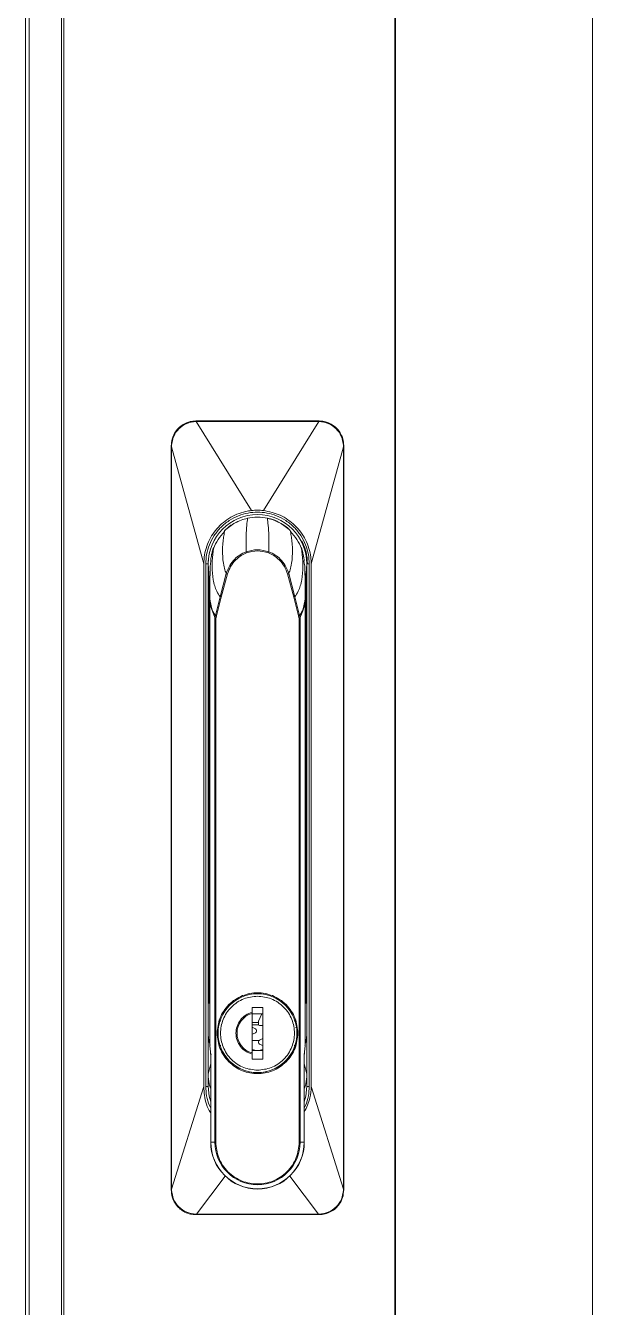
# Model space of a CAD drawing. Header units: millimetres. Extents: x 0 to 62, y -17 to 201.
# Drawn here: x 1.5 to 13, y 91.65 to 117.65 of the extents above; entities that cross this region are included whole.
import ezdxf

# ---------------------------------------------------------------- set-up
doc = ezdxf.new("R2010")
doc.units = ezdxf.units.MM

msp = doc.modelspace()

# ---------------------------------------------------------------- linework, layer by layer
at = {"color": 0, "lineweight": 18}
for p, q in [((1.5, 6.83), (1.5, 200.57)), ((1.569, 200.57), (1.569, 6.83)), ((2.226, 6.83), (2.226, 200.57)), ((2.277, 200.57), (2.277, 6.83)), ((8.992, 6.83), (8.992, 144.1)), ((9.008, 144.1), (9.008, 6.83)), ((13, 144.1), (13, 6.83)), ((4.963, 109.631), (4.955, 109.631)), ((4.955, 109.631), (4.963, 109.631)), ((4.955, 109.617), (4.963, 109.617)), ((4.963, 109.631), (4.963, 109.617)), ((4.963, 109.631), (7.447, 109.631)), ((6.084, 107.814), (4.963, 109.617)), ((4.963, 109.617), (7.447, 109.617)), ((7.447, 109.617), (6.326, 107.814)), ((7.447, 109.631), (7.455, 109.631)), ((7.447, 109.617), (7.455, 109.617)), ((4.455, 109.109), (4.455, 109.131)), ((4.455, 109.109), (4.461, 109.109)), ((4.455, 94.05), (4.455, 109.109)), ((4.461, 109.109), (4.462, 109.131)), ((4.461, 109.109), (5.115, 106.731)), ((4.461, 94.05), (4.461, 109.109)), ((7.949, 109.109), (7.295, 106.731)), ((7.949, 109.109), (7.948, 109.131)), ((7.949, 109.109), (7.949, 94.05)), ((7.955, 109.109), (7.949, 109.109)), ((7.955, 109.131), (7.955, 109.109)), ((7.955, 109.109), (7.955, 94.05)), ((5.807, 107.594), (5.772, 107.573)), ((6.639, 107.572), (6.603, 107.593)), ((5.115, 96.131), (5.115, 106.731)), ((5.155, 96.131), (5.155, 106.731)), ((5.155, 106.731), (5.205, 106.731)), ((5.205, 96.131), (5.205, 106.731)), ((5.205, 106.731), (5.225, 106.449)), ((7.155, 106.731), (7.144, 106.793)), ((7.155, 106.731), (7.155, 106.731)), ((7.158, 106.706), (7.155, 106.731)), ((7.185, 106.449), (7.205, 106.731)), ((7.205, 106.731), (7.205, 96.131)), ((7.205, 106.731), (7.255, 106.731)), ((7.255, 106.731), (7.255, 96.131)), ((7.295, 106.731), (7.295, 96.131)), ((5.225, 106.449), (5.225, 97.841)), ((5.57, 106.534), (5.448, 106.064)), ((5.47, 106.058), (5.595, 106.527)), ((6.815, 106.527), (6.939, 106.058)), ((6.962, 106.064), (6.84, 106.534)), ((7.17, 106.416), (7.185, 106.449)), ((7.185, 97.841), (7.185, 106.449)), ((5.235, 105.933), (5.235, 105.922)), ((5.235, 105.931), (5.235, 97.037)), ((5.235, 105.922), (5.34, 105.648)), ((5.235, 105.922), (5.237, 105.912)), ((5.237, 105.912), (5.338, 105.643)), ((5.237, 97.08), (5.237, 105.912)), ((5.448, 106.064), (5.35, 105.685)), ((5.374, 105.679), (5.47, 106.058)), ((6.939, 106.058), (7.036, 105.679)), ((7.06, 105.685), (6.962, 106.064)), ((7.173, 105.912), (7.072, 105.643)), ((7.173, 105.912), (7.174, 105.922)), ((7.173, 97.08), (7.173, 105.912)), ((7.174, 105.922), (7.175, 105.933)), ((7.175, 97.037), (7.175, 105.931)), ((5.338, 105.643), (5.34, 105.648)), ((5.34, 105.648), (5.35, 105.685)), ((5.34, 105.617), (5.34, 95.001)), ((5.358, 105.617), (5.34, 105.617)), ((5.358, 105.617), (5.374, 105.679)), ((5.358, 95.001), (5.358, 105.617)), ((7.036, 105.679), (7.052, 105.617)), ((7.052, 105.617), (7.052, 95.001)), ((7.06, 105.685), (7.07, 105.648)), ((7.07, 105.648), (7.072, 105.643)), ((7.07, 95.001), (7.07, 105.617)), ((5.225, 97.841), (5.205, 97.841)), ((5.225, 97.841), (5.225, 97.821)), ((5.225, 97.841), (5.235, 97.841)), ((5.225, 97.821), (5.235, 97.821)), ((7.175, 97.841), (7.185, 97.841)), ((7.175, 97.821), (7.185, 97.821)), ((7.205, 97.841), (7.185, 97.841)), ((7.185, 97.821), (7.185, 97.841)), ((6.095, 97.736), (6.315, 97.736)), ((6.095, 97.634), (6.095, 97.736)), ((6.095, 97.601), (6.315, 97.601)), ((6.225, 97.453), (6.294, 97.601)), ((6.315, 97.736), (6.315, 96.686)), ((5.445, 97.461), (5.461, 97.461)), ((6.095, 97.431), (6.225, 97.431)), ((6.228, 97.381), (6.095, 97.381)), ((6.095, 97.331), (6.154, 97.307)), ((6.225, 97.391), (6.225, 97.453)), ((6.315, 97.371), (6.245, 97.371)), ((6.949, 97.461), (6.965, 97.461)), ((6.988, 97.337), (6.978, 97.326)), ((6.154, 97.214), (6.095, 97.191)), ((6.095, 97.064), (6.237, 97.064)), ((6.256, 97.077), (6.315, 97.101)), ((6.315, 96.961), (6.256, 96.984)), ((5.252, 96.831), (5.258, 96.727)), ((5.255, 96.801), (5.262, 96.781)), ((5.255, 96.781), (5.255, 95.001)), ((5.258, 95.001), (5.258, 96.727)), ((5.461, 96.961), (5.445, 96.961)), ((6.315, 96.861), (6.095, 96.861)), ((6.095, 96.686), (6.095, 96.788)), ((6.965, 96.961), (6.949, 96.961)), ((7.151, 96.727), (7.158, 96.831)), ((7.151, 95.001), (7.151, 96.727)), ((7.155, 96.749), (7.155, 96.781)), ((7.155, 95.001), (7.155, 96.749)), ((5.255, 96.6), (5.205, 96.381)), ((6.315, 96.686), (6.095, 96.686)), ((7.205, 96.381), (7.155, 96.6)), ((4.461, 94.05), (5.115, 96.131)), ((5.205, 96.131), (5.155, 96.131)), ((7.255, 96.131), (7.205, 96.131)), ((7.949, 94.05), (7.295, 96.131)), ((5.255, 95.001), (5.258, 95.001)), ((5.34, 95.001), (5.258, 95.001)), ((5.34, 95.001), (5.358, 95.001)), ((7.07, 95.001), (7.052, 95.001)), ((7.151, 95.001), (7.07, 95.001)), ((7.155, 95.001), (7.151, 95.001)), ((4.964, 93.543), (5.551, 94.312)), ((7.446, 93.543), (6.859, 94.312)), ((4.455, 94.031), (4.455, 94.05)), ((4.455, 94.05), (4.461, 94.05)), ((4.461, 94.05), (4.462, 94.03)), ((7.949, 94.05), (7.948, 94.03)), ((7.955, 94.05), (7.949, 94.05)), ((7.955, 94.05), (7.955, 94.031)), ((4.964, 93.543), (4.955, 93.543)), ((4.964, 93.531), (4.955, 93.531)), ((7.446, 93.543), (4.964, 93.543)), ((7.446, 93.531), (4.964, 93.531)), ((7.446, 93.543), (7.455, 93.543)), ((7.446, 93.531), (7.455, 93.531)), ((7.455, 93.531), (7.446, 93.531))]:
    msp.add_line(p, q, dxfattribs=at)
at = {"color": 0, "lineweight": 18, "flags": 128}
for points in [[(5.255, 95.817), (5.224, 95.936), (5.205, 96.131)], [(7.205, 96.131), (7.186, 95.936), (7.155, 95.817)]]:
    msp.add_lwpolyline(points, dxfattribs=at)
at = {"color": 0, "lineweight": 18}
msp.add_circle((6.205, 97.211), 0.8, dxfattribs=at)
for centre, radius, start, end in [((6.205, 106.731), 1, 0, 180), ((5.225, 97.801), 0.02, 90, 180), ((7.185, 97.801), 0.02, 0.0001, 90), ((6.205, 97.211), 0.415, 105.3628, 254.6372), ((6.135, 97.261), 0.05, 291.9263, 68.0737), ((6.205, 97.211), 0.8, 269.7498, 2.2577), ((6.245, 97.391), 0.02, 180, 270), ((6.205, 97.211), 0.8, 180, 269.7498), ((6.275, 97.031), 0.05, 111.9263, 248.0737), ((6.205, 97.211), 0.35, 251.6823, 288.3177), ((6.205, 95.001), 0.95, 180, 0), ((6.205, 95.001), 0.946, 180, 0), ((6.205, 95.001), 0.865, 180, 0)]:
    msp.add_arc(centre, radius, start, end, dxfattribs=at)
for centre, start_param, end_param in [((6.282, 97.021), 3.084478, 3.32439), ((6.128, 97.021), 6.100514, 6.340295)]:
    msp.add_ellipse(centre, major_axis=(1.047, 0), ratio=0.997268, start_param=start_param, end_param=end_param, dxfattribs=at)
for points, knots in [([(4.955, 109.631), (4.916, 109.628), (4.835, 109.623), (4.723, 109.579), (4.628, 109.515), (4.534, 109.414), (4.466, 109.282), (4.458, 109.174), (4.455, 109.131)], [0, 0, 0, 0, 0.150722, 0.307369, 0.455042, 0.58442, 0.836005, 1, 1, 1, 1]), ([(4.462, 109.131), (4.471, 109.195), (4.49, 109.322), (4.603, 109.482), (4.764, 109.594), (4.891, 109.61), (4.955, 109.617)], [0, 0, 0, 0, 0.250864, 0.500704, 0.750304, 1, 1, 1, 1]), ([(4.955, 109.617), (4.955, 109.619), (4.955, 109.623), (4.955, 109.627), (4.955, 109.63), (4.955, 109.631), (4.955, 109.631)], [0, 0, 0, 0, 0.261223, 0.502672, 0.740877, 1, 1, 1, 1]), ([(7.447, 109.631), (7.447, 109.631), (7.447, 109.63), (7.447, 109.627), (7.447, 109.623), (7.447, 109.619), (7.447, 109.617)], [0, 0, 0, 0, 0.243924, 0.499865, 0.755878, 1, 1, 1, 1]), ([(7.955, 109.131), (7.951, 109.178), (7.945, 109.258), (7.896, 109.376), (7.811, 109.496), (7.687, 109.582), (7.558, 109.625), (7.489, 109.629), (7.455, 109.631)], [0, 0, 0, 0, 0.181717, 0.304543, 0.485421, 0.735181, 0.870545, 1, 1, 1, 1]), ([(7.455, 109.631), (7.455, 109.631), (7.455, 109.63), (7.455, 109.627), (7.455, 109.623), (7.455, 109.619), (7.455, 109.617)], [0, 0, 0, 0, 0.259118, 0.497316, 0.738772, 1, 1, 1, 1]), ([(7.455, 109.617), (7.519, 109.61), (7.646, 109.594), (7.807, 109.482), (7.92, 109.322), (7.938, 109.195), (7.948, 109.131)], [0, 0, 0, 0, 0.249656, 0.499262, 0.749132, 1, 1, 1, 1]), ([(4.455, 109.131), (4.455, 109.131), (4.455, 109.131), (4.457, 109.131), (4.459, 109.131), (4.461, 109.131), (4.462, 109.131)], [0, 0, 0, 0, 0.241509, 0.47885, 0.733201, 1, 1, 1, 1]), ([(7.955, 109.131), (7.955, 109.131), (7.955, 109.131), (7.953, 109.131), (7.951, 109.131), (7.949, 109.131), (7.948, 109.131)], [0, 0, 0, 0, 0.247003, 0.5, 0.752997, 1, 1, 1, 1]), ([(5.115, 106.731), (5.118, 106.792), (5.127, 106.975), (5.213, 107.209), (5.382, 107.463), (5.613, 107.67), (5.882, 107.784), (6.043, 107.808), (6.084, 107.814)], [0, 0, 0, 0, 0.115044, 0.346127, 0.460247, 0.690954, 0.92232, 1, 1, 1, 1]), ([(5.155, 106.731), (5.158, 106.795), (5.165, 106.927), (5.224, 107.122), (5.321, 107.311), (5.457, 107.478), (5.625, 107.615), (5.813, 107.712), (6.009, 107.769), (6.205, 107.787), (6.401, 107.769), (6.597, 107.712), (6.785, 107.615), (6.953, 107.478), (7.089, 107.311), (7.186, 107.122), (7.245, 106.927), (7.252, 106.795), (7.255, 106.731)], [0, 0, 0, 0, 0.058258, 0.120006, 0.18432, 0.25, 0.31568, 0.379994, 0.441742, 0.5, 0.558258, 0.620006, 0.68432, 0.75, 0.81568, 0.879994, 0.941742, 1, 1, 1, 1]), ([(6.001, 107.658), (5.915, 107.633), (5.743, 107.582), (5.607, 107.466), (5.538, 107.408)], [0, 0, 0, 0, 0.5, 1, 1, 1, 1]), ([(6.001, 107.651), (6.001, 107.651), (6.001, 107.648), (5.994, 107.574), (5.978, 107.415), (5.972, 107.183), (5.972, 107.045), (5.972, 106.977)], [0, 0, 0, 0, 0.0519572, 0.1811289, 0.4459829, 0.7273258, 1, 1, 1, 1]), ([(6.084, 107.814), (6.104, 107.816), (6.134, 107.819), (6.174, 107.82), (6.199, 107.821), (6.219, 107.821), (6.249, 107.82), (6.285, 107.818), (6.315, 107.815), (6.326, 107.814)], [0, 0, 0, 0, 0.248054, 0.372046, 0.496041, 0.558031, 0.620024, 0.868066, 1, 1, 1, 1]), ([(6.326, 107.814), (6.443, 107.79), (6.619, 107.754), (6.88, 107.6), (7.058, 107.428), (7.216, 107.167), (7.287, 106.944), (7.293, 106.777), (7.295, 106.731)], [0, 0, 0, 0, 0.223591, 0.337758, 0.568488, 0.682835, 0.913147, 1, 1, 1, 1]), ([(6.408, 107.66), (6.408, 107.659), (6.408, 107.658), (6.415, 107.576), (6.432, 107.414), (6.438, 107.183), (6.438, 107.045), (6.438, 106.977)], [0, 0, 0, 0, 0.1295286, 0.2481311, 0.4913141, 0.7496367, 1, 1, 1, 1]), ([(6.577, 107.606), (6.576, 107.606), (6.575, 107.606), (6.574, 107.607), (6.568, 107.61), (6.561, 107.612), (6.555, 107.615), (6.555, 107.615), (6.555, 107.615), (6.555, 107.615), (6.555, 107.615), (6.552, 107.616), (6.542, 107.62), (6.494, 107.638), (6.447, 107.65), (6.408, 107.66)], [0, 0, 0, 0, 0.0161416, 0.0230275, 0.0296667, 0.135597, 0.1356028, 0.1356545, 0.135803, 0.136373, 0.138605, 0.1474368, 0.1825713, 0.3227212, 1, 1, 1, 1]), ([(6.871, 107.408), (6.803, 107.466), (6.667, 107.582), (6.494, 107.633), (6.408, 107.658)], [0, 0, 0, 0, 0.5, 1, 1, 1, 1]), ([(5.536, 107.389), (5.489, 107.337), (5.395, 107.233), (5.339, 107.104), (5.312, 107.04)], [0, 0, 0, 0, 0.500379, 1, 1, 1, 1]), ([(5.535, 107.385), (5.532, 107.368), (5.526, 107.329), (5.508, 107.217), (5.489, 107.033), (5.499, 106.829), (5.53, 106.641), (5.557, 106.569), (5.57, 106.534)], [0, 0, 0, 0, 0.113218, 0.253554, 0.403639, 0.714265, 0.863732, 1, 1, 1, 1]), ([(5.537, 107.4), (5.538, 107.401), (5.538, 107.403), (5.536, 107.389), (5.535, 107.385)], [0, 0, 0, 0, 0.737396, 1, 1, 1, 1]), ([(5.732, 107.551), (5.71, 107.539), (5.639, 107.501), (5.579, 107.446), (5.539, 107.408)], [0, 0, 0, 0, 0.310126, 1, 1, 1, 1]), ([(5.807, 107.594), (5.806, 107.593), (5.803, 107.591), (5.8, 107.59), (5.798, 107.589), (5.798, 107.589), (5.798, 107.589)], [0, 0, 0, 0, 0.257452, 0.520922, 0.763713, 1, 1, 1, 1]), ([(5.8, 107.589), (5.8, 107.589), (5.799, 107.59), (5.799, 107.59), (5.798, 107.589)], [0, 0, 0, 0, 0.061443, 1, 1, 1, 1]), ([(6.587, 107.601), (6.586, 107.601), (6.585, 107.602), (6.581, 107.604), (6.578, 107.605), (6.577, 107.606)], [0, 0, 0, 0, 0.172326, 0.500381, 1, 1, 1, 1]), ([(6.603, 107.593), (6.6, 107.595), (6.595, 107.597), (6.59, 107.6), (6.587, 107.601)], [0, 0, 0, 0, 0.502146, 1, 1, 1, 1]), ([(6.612, 107.589), (6.612, 107.589), (6.612, 107.589), (6.61, 107.59), (6.607, 107.591), (6.604, 107.593), (6.603, 107.593)], [0, 0, 0, 0, 0.2364024, 0.4690708, 0.7333272, 1, 1, 1, 1]), ([(6.871, 107.408), (6.832, 107.445), (6.773, 107.499), (6.702, 107.537), (6.679, 107.55)], [0, 0, 0, 0, 0.673802, 1, 1, 1, 1]), ([(6.875, 107.385), (6.877, 107.368), (6.884, 107.329), (6.902, 107.217), (6.921, 107.033), (6.911, 106.829), (6.88, 106.641), (6.853, 106.569), (6.84, 106.534)], [0, 0, 0, 0, 0.113219, 0.253555, 0.403639, 0.714265, 0.863732, 1, 1, 1, 1]), ([(6.872, 107.4), (6.872, 107.401), (6.872, 107.403), (6.874, 107.389), (6.875, 107.385)], [0, 0, 0, 0, 0.7373011, 1, 1, 1, 1]), ([(7.098, 107.04), (7.071, 107.104), (7.015, 107.233), (6.921, 107.337), (6.874, 107.389)], [0, 0, 0, 0, 0.499621, 1, 1, 1, 1]), ([(7.105, 107.2), (7.138, 107.126), (7.205, 106.977), (7.215, 106.814), (7.22, 106.731)], [0, 0, 0, 0, 0.492711, 1, 1, 1, 1]), ([(5.276, 106.931), (5.276, 106.929), (5.274, 106.924), (5.269, 106.89), (5.261, 106.84), (5.254, 106.777), (5.253, 106.733), (5.252, 106.711)], [0, 0, 0, 0, 0.2005389, 0.4010397, 0.6025037, 0.8057968, 1, 1, 1, 1]), ([(5.315, 107.065), (5.305, 107.035), (5.291, 106.995), (5.278, 106.938), (5.272, 106.91), (5.27, 106.9), (5.27, 106.9)], [0, 0, 0, 0, 0.572428, 0.808226, 0.999957, 1, 1, 1, 1]), ([(5.312, 107.04), (5.309, 107.019), (5.303, 106.973), (5.287, 106.837), (5.278, 106.646), (5.301, 106.413), (5.359, 106.193), (5.423, 106.1), (5.448, 106.064)], [0, 0, 0, 0, 0.114315, 0.253536, 0.405646, 0.641725, 0.864264, 1, 1, 1, 1]), ([(5.314, 107.062), (5.315, 107.063), (5.315, 107.064), (5.314, 107.059), (5.312, 107.043), (5.312, 107.04)], [0, 0, 0, 0, 0.2627277, 0.876572, 1, 1, 1, 1]), ([(5.972, 106.977), (5.928, 106.957), (5.846, 106.919), (5.733, 106.825), (5.631, 106.701), (5.591, 106.591), (5.57, 106.534)], [0, 0, 0, 0, 0.231292, 0.439388, 0.705621, 1, 1, 1, 1]), ([(5.595, 106.527), (5.614, 106.578), (5.653, 106.683), (5.754, 106.809), (5.866, 106.901), (5.945, 106.937), (5.981, 106.954)], [0, 0, 0, 0, 0.275546, 0.560393, 0.801082, 1, 1, 1, 1]), ([(6.438, 106.977), (6.36, 106.998), (6.204, 107.041), (6.049, 106.998), (5.972, 106.977)], [0, 0, 0, 0, 0.502872, 1, 1, 1, 1]), ([(5.972, 106.977), (5.973, 106.976), (5.974, 106.973), (5.976, 106.967), (5.979, 106.961), (5.98, 106.956), (5.981, 106.954)], [0, 0, 0, 0, 0.246226, 0.5, 0.753774, 1, 1, 1, 1]), ([(5.981, 106.954), (6.055, 106.975), (6.204, 107.018), (6.354, 106.975), (6.429, 106.954)], [0, 0, 0, 0, 0.497131, 1, 1, 1, 1]), ([(6.438, 106.977), (6.437, 106.976), (6.436, 106.973), (6.434, 106.967), (6.431, 106.961), (6.429, 106.956), (6.429, 106.954)], [0, 0, 0, 0, 0.250161, 0.505298, 0.757666, 1, 1, 1, 1]), ([(6.429, 106.954), (6.465, 106.937), (6.544, 106.901), (6.656, 106.809), (6.757, 106.684), (6.796, 106.579), (6.815, 106.527)], [0, 0, 0, 0, 0.199371, 0.439592, 0.722738, 1, 1, 1, 1]), ([(6.84, 106.534), (6.819, 106.591), (6.779, 106.701), (6.677, 106.825), (6.564, 106.919), (6.481, 106.957), (6.438, 106.977)], [0, 0, 0, 0, 0.2944185, 0.5606602, 0.7686653, 1, 1, 1, 1]), ([(7.098, 107.04), (7.101, 107.019), (7.107, 106.973), (7.123, 106.837), (7.132, 106.646), (7.109, 106.413), (7.051, 106.193), (6.987, 106.1), (6.962, 106.064)], [0, 0, 0, 0, 0.1143155, 0.2535364, 0.4056461, 0.6417254, 0.864264, 1, 1, 1, 1]), ([(7.153, 106.795), (7.153, 106.797), (7.152, 106.799), (7.154, 106.784), (7.154, 106.786), (7.154, 106.788), (7.154, 106.791), (7.153, 106.795), (7.153, 106.8), (7.152, 106.807), (7.15, 106.822), (7.144, 106.86), (7.129, 106.951), (7.109, 107.017), (7.095, 107.065)], [0, 0, 0, 0, 0.2744, 0.365533, 0.381231, 0.394351, 0.405828, 0.41151, 0.417488, 0.43127, 0.44878, 0.496965, 0.638275, 1, 1, 1, 1]), ([(7.095, 107.063), (7.095, 107.063), (7.095, 107.064), (7.096, 107.059), (7.098, 107.043), (7.098, 107.04)], [0, 0, 0, 0, 0.258266, 0.875831, 1, 1, 1, 1]), ([(5.212, 106.628), (5.211, 106.635), (5.209, 106.642), (5.208, 106.65), (5.208, 106.651), (5.208, 106.654), (5.207, 106.663), (5.206, 106.681), (5.205, 106.71), (5.205, 106.762), (5.208, 106.805), (5.21, 106.833)], [0, 0, 0, 0, 0.106262, 0.107792, 0.110546, 0.119727, 0.152783, 0.249281, 0.374556, 0.579136, 1, 1, 1, 1]), ([(5.252, 106.711), (5.252, 106.713), (5.251, 106.719), (5.251, 106.724), (5.249, 106.725), (5.248, 106.713), (5.245, 106.674), (5.243, 106.593), (5.239, 106.379), (5.237, 106.177), (5.236, 106.024)], [0, 0, 0, 0, 0.014425, 0.034202, 0.080155, 0.140053, 0.22065, 0.337213, 0.498892, 1, 1, 1, 1]), ([(7.174, 106.024), (7.173, 106.18), (7.171, 106.386), (7.167, 106.602), (7.164, 106.681), (7.162, 106.716), (7.16, 106.726), (7.159, 106.724), (7.158, 106.717), (7.158, 106.712), (7.158, 106.708), (7.158, 106.706)], [0, 0, 0, 0, 0.509342, 0.672287, 0.786489, 0.864113, 0.922587, 0.967164, 0.986497, 0.993791, 1, 1, 1, 1]), ([(7.205, 106.731), (7.204, 106.648), (7.203, 106.564), (7.174, 106.486), (7.173, 106.485)], [0, 0, 0, 0, 0.97984, 1, 1, 1, 1]), ([(5.57, 106.534), (5.571, 106.534), (5.574, 106.533), (5.58, 106.531), (5.587, 106.529), (5.592, 106.528), (5.595, 106.527)], [0, 0, 0, 0, 0.247577, 0.502788, 0.75653, 1, 1, 1, 1]), ([(6.84, 106.534), (6.839, 106.534), (6.836, 106.533), (6.83, 106.531), (6.823, 106.529), (6.817, 106.528), (6.815, 106.527)], [0, 0, 0, 0, 0.245517, 0.5, 0.754483, 1, 1, 1, 1]), ([(5.236, 106.024), (5.236, 106.009), (5.236, 105.979), (5.235, 105.948), (5.235, 105.933)], [0, 0, 0, 0, 0.499999, 1, 1, 1, 1]), ([(5.236, 106.024), (5.248, 105.955), (5.267, 105.855), (5.308, 105.742), (5.336, 105.704), (5.35, 105.685)], [0, 0, 0, 0, 0.528719, 0.768791, 1, 1, 1, 1]), ([(5.448, 106.064), (5.449, 106.064), (5.452, 106.063), (5.458, 106.062), (5.464, 106.06), (5.468, 106.059), (5.47, 106.058)], [0, 0, 0, 0, 0.2502364, 0.5046584, 0.7566605, 1, 1, 1, 1]), ([(6.962, 106.064), (6.961, 106.064), (6.958, 106.063), (6.952, 106.062), (6.946, 106.06), (6.942, 106.059), (6.939, 106.058)], [0, 0, 0, 0, 0.245034, 0.497646, 0.751482, 1, 1, 1, 1]), ([(7.06, 105.685), (7.074, 105.704), (7.101, 105.742), (7.143, 105.855), (7.161, 105.955), (7.174, 106.024)], [0, 0, 0, 0, 0.2312091, 0.4712806, 1, 1, 1, 1]), ([(7.07, 105.648), (7.088, 105.692), (7.123, 105.781), (7.157, 105.875), (7.174, 105.922)], [0, 0, 0, 0, 0.499214, 1, 1, 1, 1]), ([(7.174, 106.024), (7.174, 106.009), (7.174, 105.979), (7.175, 105.948), (7.175, 105.933)], [0, 0, 0, 0, 0.499999, 1, 1, 1, 1]), ([(5.338, 105.643), (5.338, 105.643), (5.339, 105.64), (5.34, 105.631), (5.34, 105.623), (5.34, 105.617)], [0, 0, 0, 0, 0.067391, 0.380475, 1, 1, 1, 1]), ([(5.34, 105.648), (5.341, 105.647), (5.342, 105.646), (5.345, 105.642), (5.351, 105.634), (5.355, 105.624), (5.358, 105.617)], [0, 0, 0, 0, 0.122213, 0.213472, 0.45482, 1, 1, 1, 1]), ([(5.35, 105.685), (5.351, 105.684), (5.354, 105.684), (5.36, 105.682), (5.367, 105.68), (5.372, 105.679), (5.374, 105.679)], [0, 0, 0, 0, 0.246164, 0.5, 0.753836, 1, 1, 1, 1]), ([(7.06, 105.685), (7.059, 105.684), (7.056, 105.684), (7.05, 105.682), (7.043, 105.68), (7.038, 105.679), (7.036, 105.679)], [0, 0, 0, 0, 0.246208, 0.50006, 0.75388, 1, 1, 1, 1]), ([(7.052, 105.617), (7.054, 105.623), (7.057, 105.629), (7.061, 105.637), (7.063, 105.64), (7.065, 105.642), (7.065, 105.642), (7.065, 105.642), (7.066, 105.643), (7.066, 105.645), (7.068, 105.647), (7.069, 105.647), (7.07, 105.648)], [0, 0, 0, 0, 0.477046, 0.514947, 0.695208, 0.739344, 0.751442, 0.755007, 0.756919, 0.82511, 0.901139, 1, 1, 1, 1]), ([(7.07, 105.617), (7.07, 105.622), (7.07, 105.63), (7.071, 105.64), (7.072, 105.643), (7.072, 105.643)], [0, 0, 0, 0, 0.548021, 0.923182, 1, 1, 1, 1]), ([(7.025, 97.211), (7.014, 97.314), (6.997, 97.473), (6.895, 97.664), (6.789, 97.795), (6.658, 97.901), (6.467, 98), (6.205, 98.051), (5.943, 98), (5.752, 97.901), (5.621, 97.795), (5.515, 97.664), (5.413, 97.473), (5.396, 97.314), (5.385, 97.211)], [0, 0, 0, 0, 0.119728, 0.18418, 0.25, 0.31582, 0.380272, 0.5, 0.619728, 0.68418, 0.75, 0.81582, 0.880272, 1, 1, 1, 1]), ([(6.205, 97.961), (6.111, 97.951), (5.965, 97.935), (5.791, 97.842), (5.671, 97.745), (5.573, 97.625), (5.483, 97.45), (5.437, 97.211), (5.483, 96.971), (5.573, 96.797), (5.671, 96.676), (5.791, 96.58), (5.965, 96.486), (6.111, 96.471), (6.205, 96.461)], [0, 0, 0, 0, 0.119728, 0.18418, 0.25, 0.31582, 0.380272, 0.5, 0.619728, 0.68418, 0.75, 0.81582, 0.880272, 1, 1, 1, 1]), ([(6.205, 96.461), (6.299, 96.471), (6.444, 96.486), (6.619, 96.58), (6.739, 96.676), (6.836, 96.797), (6.927, 96.971), (6.973, 97.211), (6.927, 97.45), (6.836, 97.625), (6.739, 97.745), (6.619, 97.842), (6.444, 97.935), (6.299, 97.951), (6.205, 97.961)], [0, 0, 0, 0, 0.119728, 0.18418, 0.25, 0.31582, 0.380272, 0.5, 0.619728, 0.68418, 0.75, 0.81582, 0.880272, 1, 1, 1, 1]), ([(6.095, 96.788), (6.051, 96.804), (5.96, 96.836), (5.853, 96.939), (5.783, 97.068), (5.76, 97.211), (5.783, 97.353), (5.853, 97.483), (5.96, 97.585), (6.051, 97.618), (6.095, 97.634)], [0, 0, 0, 0, 0.121553, 0.25, 0.378447, 0.5, 0.621553, 0.75, 0.878447, 1, 1, 1, 1]), ([(6.095, 96.81), (6.095, 96.884), (6.095, 97.043), (6.095, 97.318), (6.095, 97.525), (6.095, 97.626), (6.095, 97.647)], [0, 0, 0, 0, 0.276681, 0.597627, 0.918573, 1, 1, 1, 1]), ([(6.095, 97.611), (6.095, 97.615), (6.095, 97.623), (6.095, 97.631), (6.095, 97.634)], [0, 0, 0, 0, 0.599472, 1, 1, 1, 1]), ([(6.095, 96.81), (6.095, 96.886), (6.095, 97.038), (6.095, 97.297), (6.095, 97.49), (6.095, 97.587), (6.095, 97.611)], [0, 0, 0, 0, 0.300194, 0.600388, 0.900582, 1, 1, 1, 1]), ([(5.205, 97.231), (5.206, 97.16), (5.208, 97.069), (5.239, 96.985), (5.246, 96.967)], [0, 0, 0, 0, 0.7839665, 1, 1, 1, 1]), ([(5.385, 97.211), (5.396, 97.108), (5.413, 96.949), (5.515, 96.758), (5.621, 96.627), (5.752, 96.52), (5.943, 96.421), (6.205, 96.371), (6.467, 96.421), (6.658, 96.52), (6.789, 96.627), (6.895, 96.758), (6.997, 96.949), (7.014, 97.108), (7.025, 97.211)], [0, 0, 0, 0, 0.119728, 0.18418, 0.25, 0.31582, 0.380272, 0.5, 0.619728, 0.68418, 0.75, 0.81582, 0.880272, 1, 1, 1, 1]), ([(7.205, 97.231), (7.204, 97.16), (7.202, 97.069), (7.171, 96.985), (7.164, 96.966)], [0, 0, 0, 0, 0.781566, 1, 1, 1, 1]), ([(5.258, 96.727), (5.258, 96.743), (5.256, 96.767), (5.256, 96.791), (5.255, 96.8), (5.255, 96.801), (5.255, 96.802), (5.255, 96.802), (5.255, 96.802), (5.255, 96.802), (5.255, 96.801)], [0, 0, 0, 0, 0.603108, 0.916072, 0.964109, 0.972464, 0.979764, 0.986425, 0.992983, 1, 1, 1, 1]), ([(5.255, 96.801), (5.255, 96.801), (5.256, 96.801), (5.256, 96.801), (5.256, 96.801), (5.255, 96.801), (5.255, 96.801)], [0, 0, 0, 0, 0.322991, 0.5, 0.677009, 1, 1, 1, 1]), ([(6.095, 96.788), (6.095, 96.793), (6.095, 96.801), (6.095, 96.808), (6.095, 96.81)], [0, 0, 0, 0, 0.601188, 1, 1, 1, 1]), ([(7.151, 96.742), (7.151, 96.747), (7.153, 96.763), (7.153, 96.782), (7.154, 96.798), (7.154, 96.801), (7.155, 96.802), (7.155, 96.802), (7.155, 96.802), (7.155, 96.802), (7.155, 96.8), (7.154, 96.792), (7.153, 96.767), (7.152, 96.743), (7.151, 96.727)], [0, 0, 0, 0, 0.087571, 0.3474514, 0.4252628, 0.4355886, 0.4397537, 0.443493, 0.4470833, 0.4508344, 0.4598013, 0.4860308, 0.6558383, 1, 1, 1, 1]), ([(7.154, 96.801), (7.154, 96.801), (7.154, 96.802), (7.154, 96.803), (7.154, 96.803), (7.154, 96.803)], [0, 0, 0, 0, 0.293812, 0.606023, 1, 1, 1, 1]), ([(5.255, 96.083), (5.244, 96.117), (5.211, 96.213), (5.207, 96.315), (5.205, 96.381)], [0, 0, 0, 0, 0.353458, 1, 1, 1, 1]), ([(7.205, 96.381), (7.203, 96.315), (7.199, 96.213), (7.166, 96.117), (7.155, 96.083)], [0, 0, 0, 0, 0.646542, 1, 1, 1, 1]), ([(5.255, 95.597), (5.253, 95.6), (5.184, 95.704), (5.129, 95.889), (5.118, 96.071), (5.115, 96.131)], [0, 0, 0, 0, 0.017927, 0.674344, 1, 1, 1, 1]), ([(5.255, 95.693), (5.246, 95.71), (5.205, 95.786), (5.167, 95.936), (5.159, 96.067), (5.155, 96.131)], [0, 0, 0, 0, 0.127778, 0.57657, 1, 1, 1, 1]), ([(7.295, 96.131), (7.291, 96.053), (7.282, 95.871), (7.201, 95.706), (7.155, 95.612)], [0, 0, 0, 0, 0.426731, 1, 1, 1, 1]), ([(7.255, 96.131), (7.251, 96.067), (7.243, 95.936), (7.205, 95.786), (7.164, 95.71), (7.155, 95.693)], [0, 0, 0, 0, 0.42343, 0.872222, 1, 1, 1, 1]), ([(7.052, 95.001), (7.04, 94.894), (7.023, 94.73), (6.917, 94.533), (6.808, 94.398), (6.672, 94.288), (6.475, 94.185), (6.205, 94.134), (5.935, 94.185), (5.737, 94.288), (5.602, 94.398), (5.492, 94.533), (5.387, 94.73), (5.37, 94.894), (5.358, 95.001)], [0, 0, 0, 0, 0.119728, 0.18418, 0.25, 0.31582, 0.380272, 0.5, 0.619728, 0.68418, 0.75, 0.81582, 0.880272, 1, 1, 1, 1]), ([(4.455, 94.031), (4.455, 94.031), (4.455, 94.031), (4.457, 94.03), (4.459, 94.03), (4.461, 94.03), (4.462, 94.03)], [0, 0, 0, 0, 0.2471311, 0.5, 0.7528689, 1, 1, 1, 1]), ([(4.455, 94.031), (4.459, 93.984), (4.464, 93.91), (4.506, 93.803), (4.56, 93.717), (4.639, 93.638), (4.733, 93.578), (4.841, 93.538), (4.918, 93.533), (4.955, 93.531)], [0, 0, 0, 0, 0.177898, 0.282755, 0.436051, 0.563148, 0.707823, 0.858639, 1, 1, 1, 1]), ([(4.955, 93.543), (4.891, 93.551), (4.764, 93.566), (4.603, 93.679), (4.489, 93.839), (4.471, 93.966), (4.462, 94.03)], [0, 0, 0, 0, 0.24977, 0.499352, 0.749138, 1, 1, 1, 1]), ([(7.455, 93.531), (7.496, 93.534), (7.58, 93.54), (7.696, 93.587), (7.793, 93.656), (7.876, 93.752), (7.941, 93.876), (7.95, 93.979), (7.955, 94.031)], [0, 0, 0, 0, 0.155662, 0.320777, 0.475455, 0.606982, 0.802599, 1, 1, 1, 1]), ([(7.948, 94.03), (7.939, 93.966), (7.921, 93.839), (7.807, 93.679), (7.646, 93.566), (7.519, 93.551), (7.455, 93.543)], [0, 0, 0, 0, 0.2508305, 0.5006114, 0.7501927, 1, 1, 1, 1]), ([(7.955, 94.031), (7.955, 94.031), (7.955, 94.031), (7.953, 94.03), (7.951, 94.03), (7.949, 94.03), (7.948, 94.03)], [0, 0, 0, 0, 0.242089, 0.479639, 0.733698, 1, 1, 1, 1]), ([(4.955, 93.531), (4.955, 93.531), (4.955, 93.531), (4.955, 93.534), (4.955, 93.538), (4.955, 93.541), (4.955, 93.543)], [0, 0, 0, 0, 0.25803, 0.495827, 0.738572, 1, 1, 1, 1]), ([(4.964, 93.531), (4.964, 93.531), (4.964, 93.531), (4.964, 93.534), (4.964, 93.538), (4.964, 93.541), (4.964, 93.543)], [0, 0, 0, 0, 0.244472, 0.4998, 0.755234, 1, 1, 1, 1]), ([(7.446, 93.531), (7.446, 93.531), (7.446, 93.531), (7.446, 93.534), (7.446, 93.538), (7.446, 93.541), (7.446, 93.543)], [0, 0, 0, 0, 0.2446189, 0.5, 0.7553811, 1, 1, 1, 1]), ([(7.455, 93.531), (7.455, 93.531), (7.455, 93.531), (7.455, 93.534), (7.455, 93.538), (7.455, 93.541), (7.455, 93.543)], [0, 0, 0, 0, 0.24457, 0.5, 0.75543, 1, 1, 1, 1])]:
    msp.add_open_spline(points, degree=3, knots=knots, dxfattribs=at)
for points in [[(6.409, 107.658), (6.341, 107.669), (6.205, 107.691), (6.069, 107.669), (6.001, 107.658)], [(7.205, 106.449), (7.205, 106.449), (7.204, 106.449), (7.199, 106.449), (7.193, 106.449), (7.188, 106.449), (7.185, 106.449)], [(7.07, 105.617), (7.069, 105.617), (7.067, 105.617), (7.063, 105.617), (7.058, 105.617), (7.054, 105.617), (7.052, 105.617)]]:
    msp.add_open_spline(points, degree=3, dxfattribs=at)

doc.saveas('drawing.dxf')
